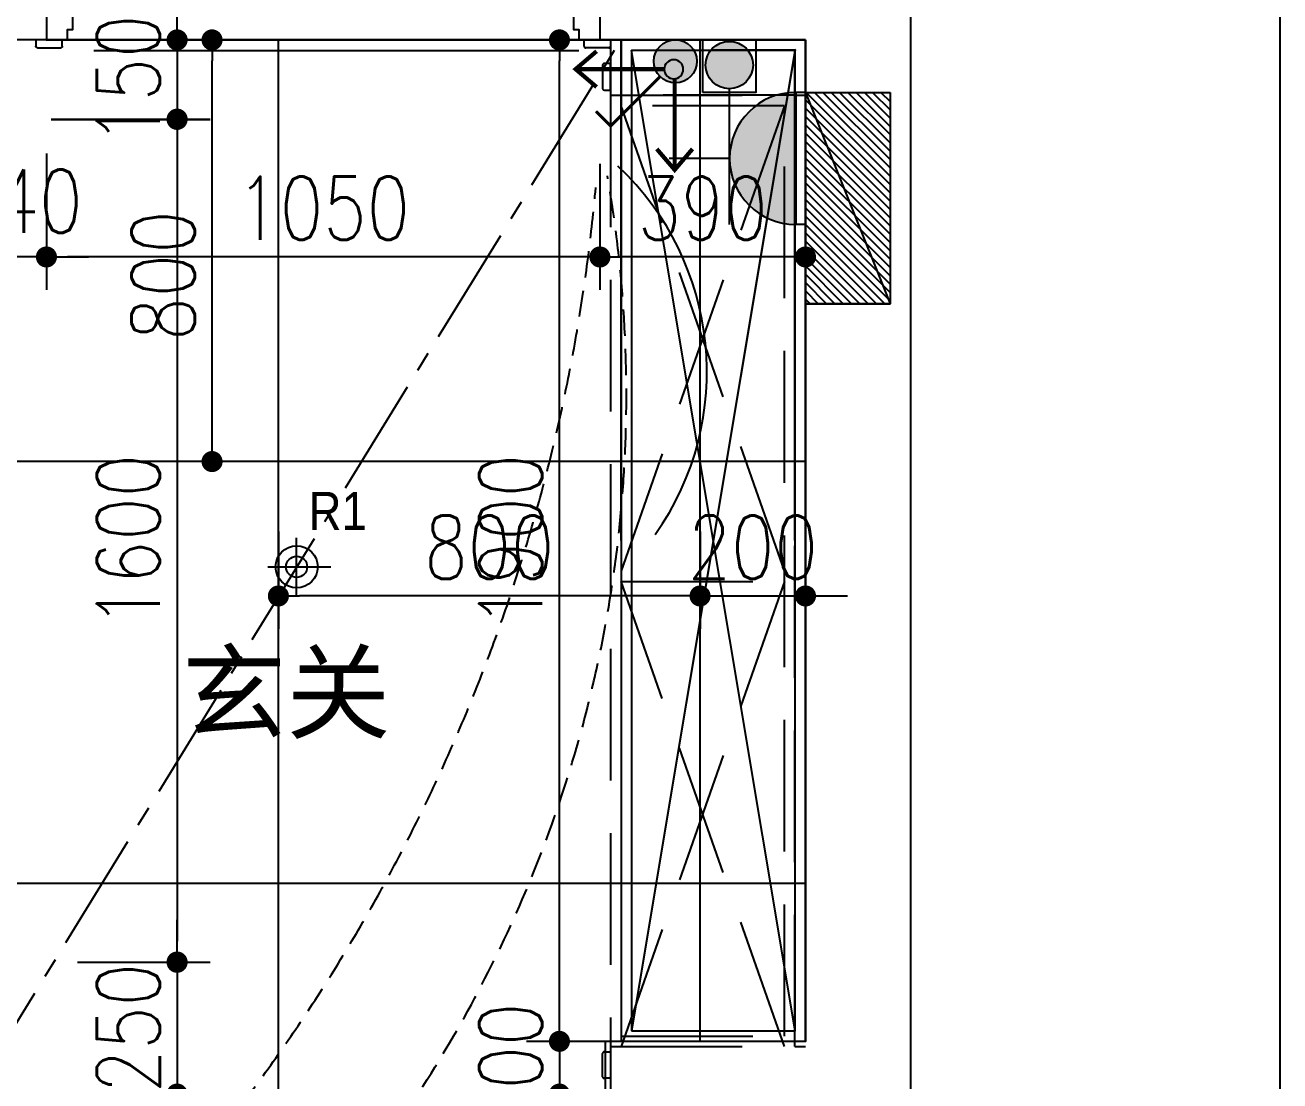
# Model space of a CAD drawing. Header units: inches. Extents: x -2597087 to 134135, y -662679 to 20000.
# Drawn here: x 16045 to 18425, y 13175 to 15178 of the extents above; entities that cross this region are included whole.
import ezdxf

# ---------------------------------------------------------------- set-up
doc = ezdxf.new("R2010")
doc.units = ezdxf.units.IN
doc.header["$LTSCALE"] = 100
doc.header["$MEASUREMENT"] = 0
for name, pattern in [('__DASH', [0.35, 0.25, -0.1]), ('CENTER2', [1.125, 0.75, -0.125, 0.125, -0.125]), ('DASH', [0.35, 0.25, -0.1]), ('DASHDOT2', [12.7, 6.35, -3.175, 0, -3.175]), ('HIDDENX2', [0.75, 0.5, -0.25])]:
    doc.linetypes.add(name, pattern=pattern)
doc.layers.get('0').update_dxf_attribs({"linetype": 'CONTINUOUS'})
doc.layers.get('Defpoints').update_dxf_attribs({"linetype": 'CONTINUOUS'})
for name, color, linetype in [('_ARWALL-1', 7, 'CONTINUOUS'), ('DOOR', 4, 'CONTINUOUS'), ('EQUIP-动力', 3, 'CONTINUOUS'), ('EQUIP-照明', 3, 'CONTINUOUS'), ('floor', 8, 'CONTINUOUS'), ('IBS-INT-WALL', 151, 'CONTINUOUS'), ('IRC-MED1', 250, 'CONTINUOUS'), ('P-Furniture(活动家具)', 134, 'CONTINUOUS'), ('RC', 1, 'CONTINUOUS'), ('RC-LIGHT', 1, 'CONTINUOUS'), ('WALL', 7, 'CONTINUOUS'), ('wall-dim', 3, 'CONTINUOUS'), ('天花开线', 4, 'CONTINUOUS'), ('家具', 1, 'DASH'), ('连线', 6, 'CONTINUOUS')]:
    doc.layers.add(name, color=color, linetype=linetype)
doc.styles.get("Standard").update_dxf_attribs({"font": 'txt.shx', "width": 0.8, "bigfont": 'GBCBIG.shx'})
doc.styles.add('STYLE1', font='stylu.ttf')
doc.dimstyles.new('50', dxfattribs={"dimscale": 50, "dimtxt": 2.4, "dimasz": 0.8, "dimexe": 1.25, "dimexo": 0.6, "dimgap": 0.65, "dimtad": 1, "dimdec": 0, "dimdsep": 46, "dimtxsty": 'Standard', "dimblk1": 'DOT', "dimblk2": 'DOT', "dimsah": 1, "dimcen": 2.5, "dimclrd": 3, "dimclre": 3, "dimclrt": 3, "dimadec": 0, "dimazin": 0, "dimtfac": 1, "dimtdec": 0, "dimtix": 1, "dimtmove": 2, "dimatfit": 0, "dimldrblk": 'DOT', "dimfxl": 5, "dimfxlon": 1, "dimarcsym": 0})

# ---------------------------------------------------------------- blocks, each defined once
blk = doc.blocks.new('A$C3D3516A8')
at = {"color": 2, "linetype": 'HIDDENX2'}
blk.add_lwpolyline([(0, 15), (50, 15), (50, 3, -0.414214), (47, 0), (3, 0, -0.414214), (0, 3)], format="xyb", close=True, dxfattribs=at)
blk = doc.blocks.new('_Dot')
at = {"color": 0, "linetype": 'ByBlock', "lineweight": -2}
blk.add_line((-0.5, 0), (-1, 0), dxfattribs=at)
at = {"color": 0, "linetype": 'ByBlock', "const_width": 0.5}
blk.add_lwpolyline([(-0.25, 0, 1), (0.25, 0, 1)], format="xyb", close=True, dxfattribs=at)
blk = doc.blocks.new('*D58')
at = {"layer": 'Defpoints', "color": 0, "transparency": 16777216}
for p in [(16064, 15149.9), (16064, 14999.1), (16332.9, 14999.1)]:
    blk.add_point(p, dxfattribs=at)
at = {"layer": 'wall-dim', "color": 3, "lineweight": -2, "transparency": 16777216}
for p, q in [((16332.9, 15189.9), (16332.9, 15229.9)), ((16094, 15149.9), (16395.4, 15149.9)), ((16332.9, 15149.9), (16332.9, 14999.1)), ((16094, 14999.1), (16395.4, 14999.1)), ((16332.9, 14959.1), (16332.9, 14919.1))]:
    blk.add_line(p, q, dxfattribs=at)
at = {"layer": 'wall-dim', "color": 3, "lineweight": -2, "transparency": 16777216, "xscale": 40, "yscale": 40, "zscale": 40}
for p, rotation in [((16332.9, 15149.9), 270), ((16332.9, 14999.1), 90)]:
    blk.add_blockref('_Dot', p, dxfattribs=dict(at, rotation=rotation))
at = {"layer": 'wall-dim', "color": 3, "transparency": 16777216, "insert": (16240.4, 15074.5), "char_height": 120, "attachment_point": 5, "rotation": 90}
blk.add_mtext('150', dxfattribs=at)
blk = doc.blocks.new('*D59')
at = {"layer": 'Defpoints', "color": 0, "transparency": 16777216}
for p in [(16064, 14999.6), (16114, 13399.9), (16332.9, 13399.9)]:
    blk.add_point(p, dxfattribs=at)
at = {"layer": 'wall-dim', "color": 3, "lineweight": -2, "transparency": 16777216}
for p, q in [((16094, 14999.6), (16395.4, 14999.6)), ((16332.9, 14959.6), (16332.9, 13439.9)), ((16144, 13399.9), (16395.4, 13399.9))]:
    blk.add_line(p, q, dxfattribs=at)
at = {"layer": 'wall-dim', "color": 3, "lineweight": -2, "transparency": 16777216, "xscale": 40, "yscale": 40, "zscale": 40}
for p, rotation in [((16332.9, 14999.6), 90), ((16332.9, 13399.9), 270)]:
    blk.add_blockref('_Dot', p, dxfattribs=dict(at, rotation=rotation))
at = {"layer": 'wall-dim', "color": 3, "transparency": 16777216, "insert": (16240.4, 14199.7), "char_height": 120, "attachment_point": 5, "rotation": 90}
blk.add_mtext('1600', dxfattribs=at)
blk = doc.blocks.new('*D60')
at = {"layer": 'Defpoints', "color": 0, "transparency": 16777216}
for p in [(16114, 13400.4), (16114, 13149.9), (16332.9, 13149.9)]:
    blk.add_point(p, dxfattribs=at)
at = {"layer": 'wall-dim', "color": 3, "lineweight": -2, "transparency": 16777216}
for p, q in [((16332.9, 13440.4), (16332.9, 13480.4)), ((16144, 13400.4), (16395.4, 13400.4)), ((16332.9, 13400.4), (16332.9, 13149.9)), ((16144, 13149.9), (16395.4, 13149.9)), ((16332.9, 13109.9), (16332.9, 13069.9))]:
    blk.add_line(p, q, dxfattribs=at)
at = {"layer": 'wall-dim', "color": 3, "lineweight": -2, "transparency": 16777216, "xscale": 40, "yscale": 40, "zscale": 40}
for p, rotation in [((16332.9, 13400.4), 270), ((16332.9, 13149.9), 90)]:
    blk.add_blockref('_Dot', p, dxfattribs=dict(at, rotation=rotation))
at = {"layer": 'wall-dim', "color": 3, "transparency": 16777216, "insert": (16240.4, 13275.1), "char_height": 120, "attachment_point": 5, "rotation": 90}
blk.add_mtext('250', dxfattribs=at)
blk = doc.blocks.new('*D128')
at = {"layer": 'Defpoints', "color": 0, "transparency": 16777216}
for p in [(17525, 15002.7), (17135, 14945.1), (17135, 14738.1)]:
    blk.add_point(p, dxfattribs=at)
at = {"layer": 'wall-dim', "color": 3, "lineweight": -2, "transparency": 16777216}
for p, q in [((17525, 14972.7), (17525, 14675.6)), ((17135, 14915.1), (17135, 14675.6)), ((17485, 14738.1), (17175, 14738.1))]:
    blk.add_line(p, q, dxfattribs=at)
at = {"layer": 'wall-dim', "color": 3, "lineweight": -2, "transparency": 16777216, "xscale": 40, "yscale": 40, "zscale": 40, "rotation": 180}
blk.add_blockref('_Dot', (17135, 14738.1), dxfattribs=at)
at = {"layer": 'wall-dim', "color": 3, "lineweight": -2, "transparency": 16777216, "xscale": 40, "yscale": 40, "zscale": 40}
blk.add_blockref('_Dot', (17525, 14738.1), dxfattribs=at)
at = {"layer": 'wall-dim', "color": 3, "transparency": 16777216, "insert": (17330, 14830.6), "char_height": 120, "attachment_point": 5}
blk.add_mtext('390', dxfattribs=at)
blk = doc.blocks.new('*D129')
at = {"layer": 'Defpoints', "color": 0, "transparency": 16777216}
for p in [(16085, 14964.1), (17135, 14945.1), (16085, 14738.1)]:
    blk.add_point(p, dxfattribs=at)
at = {"layer": 'wall-dim', "color": 3, "lineweight": -2, "transparency": 16777216}
for p, q in [((16085, 14934.1), (16085, 14675.6)), ((17135, 14915.1), (17135, 14675.6)), ((17095, 14738.1), (16125, 14738.1))]:
    blk.add_line(p, q, dxfattribs=at)
at = {"layer": 'wall-dim', "color": 3, "lineweight": -2, "transparency": 16777216, "xscale": 40, "yscale": 40, "zscale": 40, "rotation": 180}
blk.add_blockref('_Dot', (16085, 14738.1), dxfattribs=at)
at = {"layer": 'wall-dim', "color": 3, "lineweight": -2, "transparency": 16777216, "xscale": 40, "yscale": 40, "zscale": 40}
blk.add_blockref('_Dot', (17135, 14738.1), dxfattribs=at)
at = {"layer": 'wall-dim', "color": 3, "transparency": 16777216, "insert": (16610, 14830.6), "char_height": 120, "attachment_point": 5}
blk.add_mtext('1050', dxfattribs=at)
blk = doc.blocks.new('*D130')
at = {"layer": 'Defpoints', "color": 0, "transparency": 16777216}
for p in [(15945, 15002.7), (16085, 14964.1), (15945, 14738.1)]:
    blk.add_point(p, dxfattribs=at)
at = {"layer": 'wall-dim', "color": 3, "lineweight": -2, "transparency": 16777216}
for p, q in [((15945, 14972.7), (15945, 14675.6)), ((16085, 14934.1), (16085, 14675.6)), ((15905, 14738.1), (15865, 14738.1)), ((16085, 14738.1), (15945, 14738.1)), ((16125, 14738.1), (16165, 14738.1))]:
    blk.add_line(p, q, dxfattribs=at)
at = {"layer": 'wall-dim', "color": 3, "lineweight": -2, "transparency": 16777216, "xscale": 40, "yscale": 40, "zscale": 40}
blk.add_blockref('_Dot', (15945, 14738.1), dxfattribs=at)
at = {"layer": 'wall-dim', "color": 3, "lineweight": -2, "transparency": 16777216, "xscale": 40, "yscale": 40, "zscale": 40, "rotation": 180}
blk.add_blockref('_Dot', (16085, 14738.1), dxfattribs=at)
at = {"layer": 'wall-dim', "color": 3, "transparency": 16777216, "insert": (16030, 14843.8), "char_height": 120, "attachment_point": 5}
blk.add_mtext('140', dxfattribs=at)
blk = doc.blocks.new('YIUII')
at = {"layer": 'EQUIP-照明'}
h = blk.add_hatch(color=256, dxfattribs=at)
edge = h.paths.add_edge_path()
edge.add_arc((172026.3, -2967.3), 45, 0, 360)
at = {"layer": 'EQUIP-照明', "color": 1}
blk.add_lwpolyline([(171974, -2917.3), (172074, -2917.3), (172074, -3017.3), (171974, -3017.3)], close=True, dxfattribs=at)
at = {"layer": 'EQUIP-照明'}
blk.add_lwpolyline([(171981.3, -2967.2), (171861.3, -2967)], dxfattribs=at)
blk.add_circle((172026.3, -2967.3), 45, dxfattribs=at)
blk = doc.blocks.new('A$C47B4264D')
at = {"layer": 'EQUIP-照明', "color": 8}
blk.add_blockref('YIUII', (-171861.3, 3017.3), dxfattribs=at)
blk = doc.blocks.new('VDFS12A2FAS')
at = {"linetype": 'ByBlock', "lineweight": -2}
h = blk.add_hatch(color=0, dxfattribs=at)
edge = h.paths.add_edge_path()
edge.add_arc((0, 0), 0.818, 0, 360)
at = {"color": 0, "linetype": 'ByBlock', "lineweight": -2}
for p, q in [((0.578, 0.578), (2.454, 2.454)), ((2.454, 2.454), (3.009, 1.899))]:
    blk.add_line(p, q, dxfattribs=at)
at = {"const_width": 0.118}
blk.add_lwpolyline([(0.578, 0.578), (2.454, 2.454), (3.009, 1.899)], dxfattribs=at)
at = {"color": 0, "linetype": 'ByBlock', "lineweight": -2}
blk.add_circle((0, 0), 0.818, dxfattribs=at)
blk = doc.blocks.new('pui')
h = blk.add_hatch()
h.set_pattern_fill('ANSI31', color=8, scale=100, style=0)
h.set_pattern_definition([(45, (-412956.291, 391520.713), (-8.83883, 8.83883), [])])
h.paths.add_polyline_path([(-412506.3, 391520.7), (-412506.3, 391700.7), (-412956.3, 391700.7), (-412956.3, 391520.7)])
at = {"color": 1}
blk.add_line((-412956.3, 391520.7), (-412506.3, 391700.7), dxfattribs=at)
blk.add_line((-412506.3, 391520.7), (-412506.3, 391700.7))
at = {"color": 3}
blk.add_lwpolyline([(-412956.3, 391700.7), (-412506.3, 391700.7), (-412506.3, 391520.7), (-412956.3, 391520.7)], close=True, dxfattribs=at)
blk = doc.blocks.new('A$C38B7485E')
at = {"layer": '_ARWALL-1'}
for p, q in [((8910.1, 10700), (8910.1, 10500)), ((9500.1, 700), (9500.1, 10700)), ((8910.1, 10500), (9300.1, 10500))]:
    blk.add_line(p, q, dxfattribs=at)
for points in [[(7800.1, 10700), (7860.1, 10700), (7860.1, 10500), (7800.1, 10500)], [(9300.1, 10500), (9300.1, 8600), (8920.3, 8600), (8920.3, 8500), (9300.1, 8500), (9300.1, 4400)]]:
    blk.add_lwpolyline(points, dxfattribs=at)
blk = doc.blocks.new('ewryhh')
at = {"color": 1}
for p, q in [((15125.3, 12094.9), (15125.3, 12204.9)), ((15070.3, 12149.9), (15190.2, 12149.9))]:
    blk.add_line(p, q, dxfattribs=at)
for radius in [40, 20]:
    blk.add_circle((15125.3, 12149.9), radius, dxfattribs=at)
blk = doc.blocks.new('*D292')
at = {"layer": 'Defpoints', "color": 0, "transparency": 16777216}
for p in [(17525, 14094.9), (17325, 14049.9), (17525, 14049.9)]:
    blk.add_point(p, dxfattribs=at)
at = {"layer": 'floor', "color": 3, "lineweight": -2, "transparency": 16777216}
for p, q in [((17325, 14079.9), (17325, 14157.4)), ((17525, 14079.9), (17525, 14157.4)), ((17285, 14094.9), (17245, 14094.9)), ((17325, 14094.9), (17525, 14094.9)), ((17565, 14094.9), (17605, 14094.9))]:
    blk.add_line(p, q, dxfattribs=at)
at = {"layer": 'floor', "color": 3, "lineweight": -2, "transparency": 16777216, "xscale": 40, "yscale": 40, "zscale": 40}
blk.add_blockref('_Dot', (17325, 14094.9), dxfattribs=at)
at = {"layer": 'floor', "color": 3, "lineweight": -2, "transparency": 16777216, "xscale": 40, "yscale": 40, "zscale": 40, "rotation": 180}
blk.add_blockref('_Dot', (17525, 14094.9), dxfattribs=at)
at = {"layer": 'floor', "color": 3, "transparency": 16777216, "insert": (17425, 14187.4), "char_height": 120, "attachment_point": 5}
blk.add_mtext('200', dxfattribs=at)
blk = doc.blocks.new('pkgds')
blk.add_hatch(color=1).paths.add_polyline_path([(162250.7, -60662.2, 1), (162296, -60662.2, 1)])
at = {"color": 1, "const_width": 10}
for points in [[(162317.9, -60473.2), (162275.5, -60423.6), (162233.1, -60473.2)], [(162275.5, -60639.7), (162275.5, -60423.6)], [(162090.3, -60704.9), (162040.7, -60662.5), (162090.3, -60620.1)], [(162250.7, -60662.5), (162040.7, -60662.5)]]:
    blk.add_lwpolyline(points, dxfattribs=at)
at = {"color": 1}
blk.add_circle((162273.4, -60662.2), 22.6, dxfattribs=at)
blk = doc.blocks.new('*D293')
at = {"layer": 'Defpoints', "color": 0, "transparency": 16777216}
for p in [(16525, 14247.4), (17325, 14247.4), (16525, 14094.9)]:
    blk.add_point(p, dxfattribs=at)
at = {"layer": 'floor', "color": 3, "lineweight": -2, "transparency": 16777216}
for p, q in [((16525, 14217.4), (16525, 14032.4)), ((17325, 14217.4), (17325, 14032.4)), ((17285, 14094.9), (16565, 14094.9))]:
    blk.add_line(p, q, dxfattribs=at)
at = {"layer": 'floor', "color": 3, "lineweight": -2, "transparency": 16777216, "xscale": 40, "yscale": 40, "zscale": 40, "rotation": 180}
blk.add_blockref('_Dot', (16525, 14094.9), dxfattribs=at)
at = {"layer": 'floor', "color": 3, "lineweight": -2, "transparency": 16777216, "xscale": 40, "yscale": 40, "zscale": 40}
blk.add_blockref('_Dot', (17325, 14094.9), dxfattribs=at)
at = {"layer": 'floor', "color": 3, "transparency": 16777216, "insert": (16925, 14187.4), "char_height": 120, "attachment_point": 5}
blk.add_mtext('800', dxfattribs=at)
blk = doc.blocks.new('*D294')
at = {"layer": 'Defpoints', "color": 0, "transparency": 16777216}
for p in [(16399.2, 15149.9), (16499.7, 15149.9), (16505, 14349.9)]:
    blk.add_point(p, dxfattribs=at)
at = {"layer": 'floor', "color": 3, "lineweight": -2, "transparency": 16777216}
for p, q in [((16469.7, 15149.9), (16336.7, 15149.9)), ((16399.2, 14389.9), (16399.2, 15109.9)), ((16475, 14349.9), (16336.7, 14349.9))]:
    blk.add_line(p, q, dxfattribs=at)
at = {"layer": 'floor', "color": 3, "lineweight": -2, "transparency": 16777216, "xscale": 40, "yscale": 40, "zscale": 40}
for p, rotation in [((16399.2, 15149.9), 90), ((16399.2, 14349.9), 270)]:
    blk.add_blockref('_Dot', p, dxfattribs=dict(at, rotation=rotation))
at = {"layer": 'floor', "color": 3, "transparency": 16777216, "insert": (16306.4, 14702.9), "char_height": 120, "attachment_point": 5, "rotation": 90}
blk.add_mtext('800', dxfattribs=at)
blk = doc.blocks.new('*D335')
at = {"layer": 'Defpoints', "color": 0, "transparency": 16777216}
for p in [(17058.2, 15149.9), (17304.3, 15149.9), (17347.1, 13249.9)]:
    blk.add_point(p, dxfattribs=at)
at = {"layer": 'wall-dim', "color": 3, "lineweight": -2, "transparency": 16777216}
for p, q in [((17274.3, 15149.9), (16995.7, 15149.9)), ((17058.2, 13289.9), (17058.2, 15109.9)), ((17308.2, 13249.9), (16995.7, 13249.9))]:
    blk.add_line(p, q, dxfattribs=at)
at = {"layer": 'wall-dim', "color": 3, "lineweight": -2, "transparency": 16777216, "xscale": 40, "yscale": 40, "zscale": 40}
for p, rotation in [((17058.2, 15149.9), 90), ((17058.2, 13249.9), 270)]:
    blk.add_blockref('_Dot', p, dxfattribs=dict(at, rotation=rotation))
at = {"layer": 'wall-dim', "color": 3, "transparency": 16777216, "insert": (16965.7, 14199.9), "char_height": 120, "attachment_point": 5, "rotation": 90}
blk.add_mtext('1900', dxfattribs=at)
blk = doc.blocks.new('*D336')
at = {"layer": 'Defpoints', "color": 0, "transparency": 16777216}
for p in [(17144.4, 13249.9), (17058.2, 13149.9), (17144.4, 13149.9)]:
    blk.add_point(p, dxfattribs=at)
at = {"layer": 'wall-dim', "color": 3, "lineweight": -2, "transparency": 16777216}
for p, q in [((17058.2, 13289.9), (17058.2, 13329.9)), ((17114.4, 13249.9), (16995.7, 13249.9)), ((17058.2, 13249.9), (17058.2, 13149.9)), ((17114.4, 13149.9), (16995.7, 13149.9)), ((17058.2, 13109.9), (17058.2, 13069.9))]:
    blk.add_line(p, q, dxfattribs=at)
at = {"layer": 'wall-dim', "color": 3, "lineweight": -2, "transparency": 16777216, "xscale": 40, "yscale": 40, "zscale": 40}
for p, rotation in [((17058.2, 13249.9), 270), ((17058.2, 13149.9), 90)]:
    blk.add_blockref('_Dot', p, dxfattribs=dict(at, rotation=rotation))
at = {"layer": 'wall-dim', "color": 3, "transparency": 16777216, "insert": (16965.7, 13199.9), "char_height": 120, "attachment_point": 5, "rotation": 90}
blk.add_mtext('100', dxfattribs=at)
blk = doc.blocks.new('safre2cdas')
at = {"linetype": 'ByBlock', "lineweight": -2}
h = blk.add_hatch(color=0, dxfattribs=at)
edge = h.paths.add_edge_path()
edge.add_ellipse((-141.7, 0), major_axis=(-88.6, 88.6), ratio=1, start_angle=135, end_angle=315, ccw=False)
edge.add_line((-141.7, -125.2), (-141.7, 125.2))
at = {"color": 0, "linetype": 'ByBlock', "lineweight": -2}
for p, q in [((-160.3, 125.2), (-141.7, 125.2)), ((-141.7, 125.2), (-141.7, -125.2)), ((-16.4, -125.2), (-16.4, 125.2)), ((-16.4, 0), (98.6, 0)), ((-160.3, -125.2), (-141.7, -125.2))]:
    blk.add_line(p, q, dxfattribs=at)
at = {"color": 0, "linetype": 'ByBlock', "lineweight": -2, "extrusion": (0, 0, -1)}
blk.add_ellipse((-141.7, 0), major_axis=(88.6, 88.6), ratio=1, start_param=-0.785398, end_param=2.356194, dxfattribs=at)
blk = doc.blocks.new('*D701')
at = {"layer": 'Defpoints', "color": 0, "transparency": 16777216}
for p in [(16064, 15149.9), (16064, 14999.1), (16332.9, 14999.1)]:
    blk.add_point(p, dxfattribs=at)
at = {"layer": 'wall-dim', "color": 3, "lineweight": -2, "transparency": 16777216}
for p, q in [((16332.9, 15189.9), (16332.9, 15229.9)), ((16094, 15149.9), (16395.4, 15149.9)), ((16332.9, 15149.9), (16332.9, 14999.1)), ((16094, 14999.1), (16395.4, 14999.1)), ((16332.9, 14959.1), (16332.9, 14919.1))]:
    blk.add_line(p, q, dxfattribs=at)
at = {"layer": 'wall-dim', "color": 3, "lineweight": -2, "transparency": 16777216, "xscale": 40, "yscale": 40, "zscale": 40}
for p, rotation in [((16332.9, 15149.9), 270), ((16332.9, 14999.1), 90)]:
    blk.add_blockref('_Dot', p, dxfattribs=dict(at, rotation=rotation))
at = {"layer": 'wall-dim', "color": 3, "transparency": 16777216, "insert": (16240.4, 15074.5), "char_height": 120, "attachment_point": 5, "rotation": 90}
blk.add_mtext('150', dxfattribs=at)
blk = doc.blocks.new('*D702')
at = {"layer": 'Defpoints', "color": 0, "transparency": 16777216}
for p in [(16064, 14999.6), (16114, 13399.9), (16332.9, 13399.9)]:
    blk.add_point(p, dxfattribs=at)
at = {"layer": 'wall-dim', "color": 3, "lineweight": -2, "transparency": 16777216}
for p, q in [((16094, 14999.6), (16395.4, 14999.6)), ((16332.9, 14959.6), (16332.9, 13439.9)), ((16144, 13399.9), (16395.4, 13399.9))]:
    blk.add_line(p, q, dxfattribs=at)
at = {"layer": 'wall-dim', "color": 3, "lineweight": -2, "transparency": 16777216, "xscale": 40, "yscale": 40, "zscale": 40}
for p, rotation in [((16332.9, 14999.6), 90), ((16332.9, 13399.9), 270)]:
    blk.add_blockref('_Dot', p, dxfattribs=dict(at, rotation=rotation))
at = {"layer": 'wall-dim', "color": 3, "transparency": 16777216, "insert": (16240.4, 14199.7), "char_height": 120, "attachment_point": 5, "rotation": 90}
blk.add_mtext('1600', dxfattribs=at)
blk = doc.blocks.new('*D703')
at = {"layer": 'Defpoints', "color": 0, "transparency": 16777216}
for p in [(16114, 13400.4), (16114, 13149.9), (16332.9, 13149.9)]:
    blk.add_point(p, dxfattribs=at)
at = {"layer": 'wall-dim', "color": 3, "lineweight": -2, "transparency": 16777216}
for p, q in [((16332.9, 13440.4), (16332.9, 13480.4)), ((16144, 13400.4), (16395.4, 13400.4)), ((16332.9, 13400.4), (16332.9, 13149.9)), ((16144, 13149.9), (16395.4, 13149.9)), ((16332.9, 13109.9), (16332.9, 13069.9))]:
    blk.add_line(p, q, dxfattribs=at)
at = {"layer": 'wall-dim', "color": 3, "lineweight": -2, "transparency": 16777216, "xscale": 40, "yscale": 40, "zscale": 40}
for p, rotation in [((16332.9, 13400.4), 270), ((16332.9, 13149.9), 90)]:
    blk.add_blockref('_Dot', p, dxfattribs=dict(at, rotation=rotation))
at = {"layer": 'wall-dim', "color": 3, "transparency": 16777216, "insert": (16240.4, 13275.1), "char_height": 120, "attachment_point": 5, "rotation": 90}
blk.add_mtext('250', dxfattribs=at)
blk = doc.blocks.new('*D759')
at = {"layer": 'Defpoints', "color": 0, "transparency": 16777216}
for p in [(17525, 15002.7), (17135, 14945.1), (17135, 14738.1)]:
    blk.add_point(p, dxfattribs=at)
at = {"layer": 'wall-dim', "color": 3, "lineweight": -2, "transparency": 16777216}
for p, q in [((17525, 14972.7), (17525, 14675.6)), ((17135, 14915.1), (17135, 14675.6)), ((17485, 14738.1), (17175, 14738.1))]:
    blk.add_line(p, q, dxfattribs=at)
at = {"layer": 'wall-dim', "color": 3, "lineweight": -2, "transparency": 16777216, "xscale": 40, "yscale": 40, "zscale": 40, "rotation": 180}
blk.add_blockref('_Dot', (17135, 14738.1), dxfattribs=at)
at = {"layer": 'wall-dim', "color": 3, "lineweight": -2, "transparency": 16777216, "xscale": 40, "yscale": 40, "zscale": 40}
blk.add_blockref('_Dot', (17525, 14738.1), dxfattribs=at)
at = {"layer": 'wall-dim', "color": 3, "transparency": 16777216, "insert": (17330, 14830.6), "char_height": 120, "attachment_point": 5}
blk.add_mtext('390', dxfattribs=at)
blk = doc.blocks.new('*D760')
at = {"layer": 'Defpoints', "color": 0, "transparency": 16777216}
for p in [(16085, 14964.1), (17135, 14945.1), (16085, 14738.1)]:
    blk.add_point(p, dxfattribs=at)
at = {"layer": 'wall-dim', "color": 3, "lineweight": -2, "transparency": 16777216}
for p, q in [((16085, 14934.1), (16085, 14675.6)), ((17135, 14915.1), (17135, 14675.6)), ((17095, 14738.1), (16125, 14738.1))]:
    blk.add_line(p, q, dxfattribs=at)
at = {"layer": 'wall-dim', "color": 3, "lineweight": -2, "transparency": 16777216, "xscale": 40, "yscale": 40, "zscale": 40, "rotation": 180}
blk.add_blockref('_Dot', (16085, 14738.1), dxfattribs=at)
at = {"layer": 'wall-dim', "color": 3, "lineweight": -2, "transparency": 16777216, "xscale": 40, "yscale": 40, "zscale": 40}
blk.add_blockref('_Dot', (17135, 14738.1), dxfattribs=at)
at = {"layer": 'wall-dim', "color": 3, "transparency": 16777216, "insert": (16610, 14830.6), "char_height": 120, "attachment_point": 5}
blk.add_mtext('1050', dxfattribs=at)
blk = doc.blocks.new('*D761')
at = {"layer": 'Defpoints', "color": 0, "transparency": 16777216}
for p in [(15945, 15002.7), (16085, 14964.1), (15945, 14738.1)]:
    blk.add_point(p, dxfattribs=at)
at = {"layer": 'wall-dim', "color": 3, "lineweight": -2, "transparency": 16777216}
for p, q in [((15945, 14972.7), (15945, 14675.6)), ((16085, 14934.1), (16085, 14675.6)), ((15905, 14738.1), (15865, 14738.1)), ((16085, 14738.1), (15945, 14738.1)), ((16125, 14738.1), (16165, 14738.1))]:
    blk.add_line(p, q, dxfattribs=at)
at = {"layer": 'wall-dim', "color": 3, "lineweight": -2, "transparency": 16777216, "xscale": 40, "yscale": 40, "zscale": 40}
blk.add_blockref('_Dot', (15945, 14738.1), dxfattribs=at)
at = {"layer": 'wall-dim', "color": 3, "lineweight": -2, "transparency": 16777216, "xscale": 40, "yscale": 40, "zscale": 40, "rotation": 180}
blk.add_blockref('_Dot', (16085, 14738.1), dxfattribs=at)
at = {"layer": 'wall-dim', "color": 3, "transparency": 16777216, "insert": (16030, 14843.8), "char_height": 120, "attachment_point": 5}
blk.add_mtext('140', dxfattribs=at)
blk = doc.blocks.new('*D565')
at = {"layer": 'Defpoints', "color": 0, "transparency": 16777216}
for p in [(17058.2, 15149.9), (17304.3, 15149.9), (17347.1, 13249.9)]:
    blk.add_point(p, dxfattribs=at)
at = {"layer": 'wall-dim', "color": 3, "lineweight": -2, "transparency": 16777216}
for p, q in [((17274.3, 15149.9), (16995.7, 15149.9)), ((17058.2, 13289.9), (17058.2, 15109.9)), ((17308.2, 13249.9), (16995.7, 13249.9))]:
    blk.add_line(p, q, dxfattribs=at)
at = {"layer": 'wall-dim', "color": 3, "lineweight": -2, "transparency": 16777216, "xscale": 40, "yscale": 40, "zscale": 40}
for p, rotation in [((17058.2, 15149.9), 90), ((17058.2, 13249.9), 270)]:
    blk.add_blockref('_Dot', p, dxfattribs=dict(at, rotation=rotation))
at = {"layer": 'wall-dim', "color": 3, "transparency": 16777216, "insert": (16965.7, 14199.9), "char_height": 120, "attachment_point": 5, "rotation": 90}
blk.add_mtext('1900', dxfattribs=at)
blk = doc.blocks.new('*D566')
at = {"layer": 'Defpoints', "color": 0, "transparency": 16777216}
for p in [(17144.4, 13249.9), (17058.2, 13149.9), (17144.4, 13149.9)]:
    blk.add_point(p, dxfattribs=at)
at = {"layer": 'wall-dim', "color": 3, "lineweight": -2, "transparency": 16777216}
for p, q in [((17058.2, 13289.9), (17058.2, 13329.9)), ((17114.4, 13249.9), (16995.7, 13249.9)), ((17058.2, 13249.9), (17058.2, 13149.9)), ((17114.4, 13149.9), (16995.7, 13149.9)), ((17058.2, 13109.9), (17058.2, 13069.9))]:
    blk.add_line(p, q, dxfattribs=at)
at = {"layer": 'wall-dim', "color": 3, "lineweight": -2, "transparency": 16777216, "xscale": 40, "yscale": 40, "zscale": 40}
for p, rotation in [((17058.2, 13249.9), 270), ((17058.2, 13149.9), 90)]:
    blk.add_blockref('_Dot', p, dxfattribs=dict(at, rotation=rotation))
at = {"layer": 'wall-dim', "color": 3, "transparency": 16777216, "insert": (16965.7, 13199.9), "char_height": 120, "attachment_point": 5, "rotation": 90}
blk.add_mtext('100', dxfattribs=at)

msp = doc.modelspace()

# ---------------------------------------------------------------- linework, layer by layer
at = {"layer": 'DOOR', "color": 2, "linetype": 'ByBlock'}
msp.add_lwpolyline([(16085, 15149.868), (16125, 15149.868), (16125, 15169.868), (16135, 15169.868), (16135, 15309.868), (16125, 15309.868), (16125, 15349.868), (16085, 15349.868)], dxfattribs=at)
at = {"layer": 'DOOR', "color": 2}
msp.add_lwpolyline([(17135, 15349.868), (17095, 15349.868), (17095, 15309.868), (17085, 15309.868), (17085, 15169.868), (17095, 15169.868), (17095, 15149.868), (17105, 15149.868)], dxfattribs=at)
at = {"layer": 'EQUIP-动力', "color": 2}
msp.add_line((17155, 15149.868), (17155, 15149.868), dxfattribs=at)
at = {"layer": 'EQUIP-动力', "color": 8, "linetype": '__DASH', "ltscale": 10}
for p, q in [((17155, 15149.868), (17155, 15044.868)), ((17155, 15044.868), (17525, 15044.868)), ((17505, 15044.868), (17155, 15044.868)), ((17155, 15044.868), (17155, 13239.868)), ((17505, 13239.868), (17505, 15044.868)), ((17485, 14142.368), (17175, 15024.868)), ((17485, 15024.868), (17175, 14142.368)), ((17485, 15024.868), (17175, 15024.868)), ((17175, 15024.868), (17175, 13259.868)), ((17485, 13259.868), (17485, 15024.868)), ((17175, 14122.368), (17485, 14122.368)), ((17485, 14122.368), (17175, 13239.868)), ((17485, 13239.868), (17175, 14122.368)), ((17175, 13259.868), (17485, 13259.868)), ((17155, 13239.868), (17505, 13239.868)), ((17155.001, 13239.868), (17525, 13239.868)), ((17155.001, 13239.868), (17155.001, 13149.868))]:
    msp.add_line(p, q, dxfattribs=at)
for points in [[(17155, 15054.868), (17155, 15104.868), (17143, 15104.868, 0.41421356), (17140, 15101.868), (17140, 15057.868, 0.41421356), (17143, 15054.868)], [(17155, 13229.868), (17155, 13179.868), (17143, 13179.868, -0.41421356), (17140, 13182.868), (17140, 13226.868, -0.41421356), (17143, 13229.868)]]:
    msp.add_lwpolyline(points, format="xyb", close=True, dxfattribs=at)
at = {"layer": 'floor'}
for p, q in [((17525.001, 15149.868), (15957, 15149.868)), ((16525, 13149.868), (16525, 15149.868)), ((17325, 13249.868), (17325, 15149.868)), ((17525.001, 14349.868), (15945, 14349.868)), ((15945, 13549.868), (17525, 13549.868))]:
    msp.add_line(p, q, dxfattribs=at)
at = {"layer": 'floor', "color": 1}
msp.add_line((17135, 15149.868), (16085, 15149.868), dxfattribs=at)
at = {"layer": 'IBS-INT-WALL', "linetype": 'ByBlock'}
msp.add_line((17224.498, 15149.868), (17214.498, 15149.868), dxfattribs=at)
at = {"layer": 'IRC-MED1'}
msp.add_line((16175, 15129.875), (17095, 15129.875), dxfattribs=at)
msp.add_lwpolyline([(18425, 15249.868), (18425, 5249.868), (18085.179, 5249.868)], dxfattribs=at)
at = {"layer": 'RC', "linetype": 'ByBlock'}
msp.add_line((16084.563, 15149.868), (17260.403, 15149.868), dxfattribs=at)
at = {"layer": 'RC', "color": 8, "linetype": 'Continuous'}
for p, q in [((17175, 15149.868), (17175.182, 13249.871)), ((17525.182, 13249.871), (17525, 15149.868)), ((17505.182, 13269.871), (17195, 15129.868)), ((17505, 15129.868), (17195.182, 13269.871)), ((17525, 13249.871), (17154.82, 13249.871))]:
    msp.add_line(p, q, dxfattribs=at)
msp.add_lwpolyline([(17195.182, 13269.871), (17505.182, 13269.871), (17505, 15129.868), (17195, 15129.868)], close=True, dxfattribs=at)
at = {"layer": '天花开线', "linetype": 'CENTER2', "ltscale": 3}
msp.add_line((15945, 13149.868), (17175, 15149.868), dxfattribs=at)
at = {"layer": '家具', "color": 251, "linetype": 'DASH', "ltscale": 1.5}
msp.add_line((17499.416, 15149.868), (17149.416, 15149.868), dxfattribs=at)
at = {"layer": '家具', "color": 8, "linetype": 'Continuous'}
for p, q in [((17174.867, 15149.868), (17175.181, 13249.868)), ((17525.181, 13249.868), (17525, 15149.868)), ((17505.181, 15131.131), (17195.181, 13269.868)), ((17505.181, 13269.868), (17195.181, 15129.868)), ((17525, 13249.868), (17175.181, 13249.871))]:
    msp.add_line(p, q, dxfattribs=at)
msp.add_lwpolyline([(17195.181, 13269.868), (17505.181, 13269.868), (17505.181, 15131.131), (17195.181, 15129.868)], close=True, dxfattribs=at)
at = {"layer": '连线', "color": 2}
msp.add_arc((16802.742, 14520.153), 535.246, 324.778693, 46.829568, dxfattribs=at)
at = {"layer": '连线', "color": 6, "linetype": 'HIDDENX2'}
msp.add_arc((14757.064, 14477.799), 2427.885, 284.744925, 9.830625, dxfattribs=at)
at = {"layer": '连线', "color": 3, "linetype": 'HIDDENX2'}
msp.add_arc((13761.672, 15169.336), 3378.693, 318.936012, 354.919187, dxfattribs=at)

# ---------------------------------------------------------------- block references
at = {"color": 2, "rotation": 90}
msp.add_blockref('A$C47B4264D', (17430.485, 14937.166), dxfattribs=at)
at = {"layer": 'DOOR', "linetype": 'ByBlock', "xscale": -1}
msp.add_blockref('A$C3D3516A8', (16115, 15134.868), dxfattribs=at)
at = {"layer": 'DOOR', "linetype": 'ByBlock'}
msp.add_blockref('A$C3D3516A8', (17105, 15134.868), dxfattribs=at)
at = {"layer": 'EQUIP-动力', "xscale": -1}
msp.add_blockref('safre2cdas', (17364.728, 14925.111), dxfattribs=at)
at = {"layer": 'EQUIP-照明', "xscale": 50, "yscale": 50, "zscale": 50, "rotation": 180.0000000002668}
msp.add_blockref('VDFS12A2FAS', (17278.155, 15109.34), dxfattribs=at)
at = {"layer": 'floor', "color": 1, "xscale": -0.7999999998137355, "yscale": 0.7999999998137355, "zscale": 0.7999999998137355, "rotation": 180}
msp.add_blockref('pkgds', (-112543.624, -33435.555), dxfattribs=at)
at = {"layer": 'RC-LIGHT'}
msp.add_blockref('ewryhh', (1434.388, 2000.318), dxfattribs=at)
at = {"layer": 'WALL'}
msp.add_blockref('A$C38B7485E', (8224.867, 4649.868), dxfattribs=at)
at = {"layer": 'WALL', "color": 3, "xscale": 0.8910618792288005, "yscale": 0.8910618792288005, "zscale": 0.8910618792288005, "rotation": 270}
msp.add_blockref('pui', (-331344.182, -352919.252), dxfattribs=at)

# ---------------------------------------------------------------- texts
at = {"layer": 'P-Furniture(活动家具)', "color": 2, "style": 'STYLE1'}
msp.add_text('玄关', height=145.1684, dxfattribs=at).set_placement((16341.904, 13839.263))
at = {"layer": 'RC', "color": 4, "linetype": 'DASHDOT2', "ltscale": 0.1, "style": 'STYLE1', "width": 0.9}
msp.add_text('R1', height=72, dxfattribs=at).set_placement((16582.152, 14220.348))

# ---------------------------------------------------------------- dimensions: what is measured, and where the dimension line sits
at = {"layer": 'floor'}
dim = msp.add_linear_dim(base=(16399.162, 15149.868), p1=(16505, 14349.868), p2=(16499.68, 15149.868), angle=90, dimstyle='50', override={"dimarcsym": 2}, dxfattribs=at)
dim.commit()
dim.dimension.update_dxf_attribs({"geometry": '*D294', "text_midpoint": (16306.39, 14702.945), "dimtype": 160})
for base, p1, p2, picture, middle in [((16525, 14094.863), (17325, 14247.363), (16525, 14247.363), '*D293', (16925, 14187.363)), ((17525.001, 14094.863), (17325, 14049.868), (17525.001, 14049.868), '*D292', (17425, 14187.363))]:
    dim = msp.add_linear_dim(base=base, p1=p1, p2=p2, dimstyle='50', override={"dimarcsym": 2}, dxfattribs=at)
    dim.commit()
    dim.dimension.update_dxf_attribs({"geometry": picture, "text_midpoint": middle})
at = {"layer": 'wall-dim'}
for picture in ['*D58', '*D701']:
    dim = msp.add_linear_dim(base=(16332.92, 14999.1), p1=(16064.006, 15149.868), p2=(16064.006, 14999.1), angle=90, text='150', dimstyle='50', dxfattribs=at)
    dim.commit()
    dim.dimension.update_dxf_attribs({"geometry": picture, "text_midpoint": (16240.42, 15074.484)})
for base, p1, p2, picture, middle in [((17058.231, 15149.868), (17347.101, 13249.868), (17304.269, 15149.868), '*D335', (16965.731, 14199.868)), ((17058.231, 15149.868), (17347.101, 13249.868), (17304.269, 15149.868), '*D565', (16965.731, 14199.868)), ((16332.92, 13399.867), (16064.006, 14999.6), (16114.006, 13399.867), '*D59', (16240.42, 14199.733)), ((16332.92, 13399.867), (16064.006, 14999.6), (16114.006, 13399.867), '*D702', (16240.42, 14199.733)), ((16332.92, 13149.868), (16114.006, 13400.367), (16114.006, 13149.868), '*D60', (16240.42, 13275.117)), ((16332.92, 13149.868), (16114.006, 13400.367), (16114.006, 13149.868), '*D703', (16240.42, 13275.117)), ((17058.231, 13149.868), (17144.393, 13249.868), (17144.393, 13149.868), '*D336', (16965.731, 13199.868)), ((17058.231, 13149.868), (17144.393, 13249.868), (17144.393, 13149.868), '*D566', (16965.731, 13199.868))]:
    dim = msp.add_linear_dim(base=base, p1=p1, p2=p2, angle=90, dimstyle='50', dxfattribs=at)
    dim.commit()
    dim.dimension.update_dxf_attribs({"geometry": picture, "text_midpoint": middle})
for picture in ['*D130', '*D761']:
    dim = msp.add_linear_dim(base=(15945, 14738.128), p1=(16085, 14964.135), p2=(15945, 15002.663), dimstyle='50', dxfattribs=at)
    dim.commit()
    dim.dimension.update_dxf_attribs({"geometry": picture, "text_midpoint": (16030, 14843.836), "dimtype": 160})
for base, p1, p2, picture, middle in [((17135, 14738.128), (17525.001, 15002.663), (17135, 14945.057), '*D128', (17330, 14830.628)), ((17135, 14738.128), (17525.001, 15002.663), (17135, 14945.057), '*D759', (17330, 14830.628)), ((16085, 14738.128), (17135, 14945.057), (16085, 14964.135), '*D129', (16610, 14830.628)), ((16085, 14738.128), (17135, 14945.057), (16085, 14964.135), '*D760', (16610, 14830.628))]:
    dim = msp.add_linear_dim(base=base, p1=p1, p2=p2, dimstyle='50', dxfattribs=at)
    dim.commit()
    dim.dimension.update_dxf_attribs({"geometry": picture, "text_midpoint": middle})

doc.saveas('drawing.dxf')
